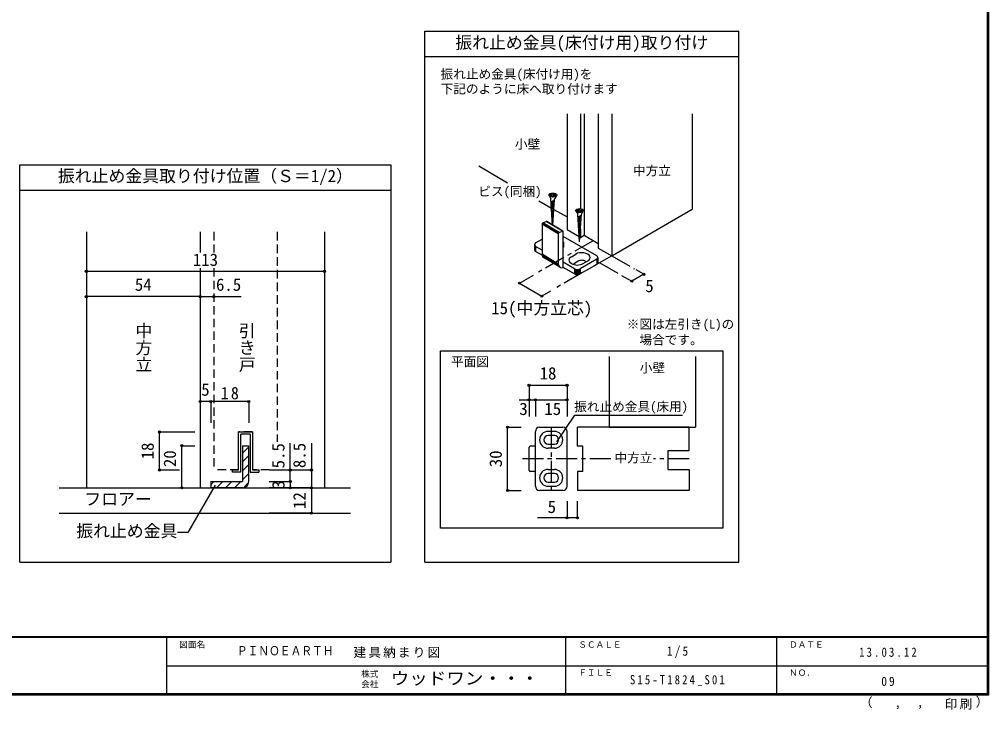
# Model space of a CAD drawing. Units: millimetres at full size, sheet at 1:5, with parts at other scales. Extents: x -973 to 977, y -718 to 696.
# Drawn here: x -173 to 977, y -718 to 100 of the extents above; entities that cross this region are included whole.
import ezdxf
from ezdxf.enums import TextEntityAlignment as Align

# ---------------------------------------------------------------- set-up
doc = ezdxf.new("R2010")
doc.units = ezdxf.units.MM
doc.header["$LTSCALE"] = 5
doc.header["$PDMODE"] = 32
doc.header["$PDSIZE"] = 2.5
doc.linetypes.add('CHAIN1', pattern=[8, 5, -1, 1, -1])
doc.linetypes.add('DASHED2', pattern=[3, 2, -1])
for name, color, linetype in [('0-6_扉', 2, 'Continuous'), ('0-7_金物', 7, 'Continuous'), ('0-A_文字', 3, 'Continuous'), ('0-B_寸法', 7, 'Continuous'), ('1-3_仕上', 2, 'Continuous'), ('1-4_枠', 3, 'Continuous'), ('1-6_扉', 7, 'DASHED2'), ('1-7_金物', 7, 'Continuous'), ('1-A_文字', 7, 'Continuous'), ('1-B_寸法', 7, 'Continuous'), ('F-1_枠', 6, 'Continuous'), ('F-A_文字', 7, 'Continuous')]:
    doc.layers.add(name, color=color, linetype=linetype)
doc.styles.add('@ＭＳ ゴシック', font='')
doc.styles.add('HG明朝B', font='')
doc.styles.add('ＭＳ ゴシック', font='')
doc.styles.get('@ＭＳ ゴシック').set_extended_font_data('@MS Gothic')
doc.styles.get('HG明朝B').set_extended_font_data('HG明朝B')
doc.styles.get('ＭＳ ゴシック').set_extended_font_data('MS Gothic')

msp = doc.modelspace()

# ---------------------------------------------------------------- linework, layer by layer
at = {"layer": '0-6_扉'}
for p, q in [((476.628, -11.613), (476.628, -149.351)), ((492.538, -11.613), (492.538, -124.068)), ((496.957, -11.613), (496.957, -155.985)), ((513.751, -11.613), (513.751, -170.784)), ((529.661, -11.613), (529.661, -179.97)), ((625.12, -11.613), (625.12, -124.856)), ((529.661, -179.97), (625.12, -124.856)), ((491.125, -157.722), (476.628, -149.351)), ((492.538, -148.636), (492.538, -158.537)), ((492.538, -158.537), (491.85, -158.14)), ((496.957, -155.985), (492.538, -158.537)), ((513.751, -165.681), (496.957, -155.985)), ((513.751, -170.784), (529.661, -179.97))]:
    msp.add_line(p, q, dxfattribs=at)
at = {"layer": '0-6_扉', "color": 7}
for p, q in [((371.904, -73.58), (406.197, -93.379)), ((443.236, -114.763), (458.251, -123.432)), ((461.007, -125.023), (476.628, -134.042))]:
    msp.add_line(p, q, dxfattribs=at)
at = {"layer": '0-7_金物'}
for p, q in [((455.696, -109.249), (457.521, -112.409)), ((455.802, -107.477), (455.802, -108.511)), ((455.802, -107.477), (459.165, -107.477)), ((455.802, -108.511), (459.165, -108.511)), ((459.594, -143.711), (457.521, -112.409)), ((461.738, -113.983), (457.774, -116.228)), ((459.165, -105.961), (460.199, -105.961)), ((459.165, -107.477), (459.165, -105.961)), ((459.165, -110.027), (459.165, -108.511)), ((459.165, -110.027), (460.199, -110.027)), ((459.762, -143.811), (461.843, -112.409)), ((460.199, -107.477), (460.199, -105.961)), ((460.199, -107.477), (463.562, -107.477)), ((460.199, -108.511), (463.562, -108.511)), ((460.199, -110.027), (460.199, -108.511)), ((463.667, -109.249), (461.843, -112.409)), ((463.562, -108.511), (463.562, -107.477)), ((461.63, -115.611), (457.874, -117.738)), ((461.523, -117.24), (457.974, -119.249)), ((461.415, -118.868), (458.074, -120.759)), ((461.307, -120.496), (458.174, -122.27)), ((461.199, -122.124), (458.274, -123.78)), ((461.091, -123.752), (458.374, -125.29)), ((460.983, -125.38), (458.474, -126.801)), ((487.622, -125.848), (487.622, -126.882)), ((487.622, -125.848), (490.984, -125.848)), ((490.984, -124.332), (492.018, -124.332)), ((490.984, -125.848), (490.984, -124.332)), ((492.018, -125.848), (492.018, -124.332)), ((492.018, -125.848), (495.381, -125.848)), ((495.381, -126.882), (495.381, -125.848)), ((460.875, -127.008), (458.574, -128.311)), ((460.768, -128.637), (458.674, -129.822)), ((460.66, -130.265), (458.774, -131.332)), ((460.552, -131.893), (458.874, -132.842)), ((460.444, -133.521), (458.974, -134.353)), ((460.336, -135.149), (459.075, -135.863)), ((460.228, -136.777), (459.175, -137.374)), ((487.516, -127.62), (489.34, -130.78)), ((487.622, -126.882), (490.984, -126.882)), ((491.501, -163.399), (489.34, -130.78)), ((493.558, -132.355), (489.593, -134.599)), ((493.45, -133.983), (489.694, -136.109)), ((493.342, -135.611), (489.794, -137.62)), ((493.235, -137.239), (489.894, -139.13)), ((490.984, -128.398), (490.984, -126.882)), ((490.984, -128.398), (492.018, -128.398)), ((491.501, -163.399), (493.662, -130.78)), ((492.018, -126.882), (495.381, -126.882)), ((492.018, -128.398), (492.018, -126.882)), ((495.487, -127.62), (493.662, -130.78)), ((447.027, -142.537), (447.027, -178.261)), ((466.311, -154.028), (447.027, -142.537)), ((466.343, -153.734), (447.06, -142.243)), ((466.439, -153.433), (447.155, -141.942)), ((466.591, -153.145), (447.308, -141.654)), ((466.789, -152.89), (447.506, -141.399)), ((467.02, -152.685), (447.737, -141.194)), ((447.985, -141.053), (451.815, -139.446)), ((467.268, -152.544), (447.985, -141.053)), ((471.346, -150.87), (452.063, -139.379)), ((471.577, -150.881), (452.294, -139.39)), ((471.776, -150.97), (452.492, -139.479)), ((460.12, -138.405), (459.275, -138.884)), ((460.012, -140.033), (459.375, -140.395)), ((459.905, -141.662), (459.475, -141.905)), ((493.127, -138.867), (489.994, -140.641)), ((493.019, -140.495), (490.094, -142.151)), ((492.911, -142.123), (490.194, -143.662)), ((492.803, -143.751), (490.294, -145.172)), ((492.695, -145.38), (490.394, -146.682)), ((492.587, -147.008), (490.494, -148.193)), ((492.479, -148.636), (490.594, -149.703)), ((439.352, -164.749), (447.027, -160.318)), ((472.056, -193.836), (472.056, -151.617)), ((511.831, -180.058), (472.056, -157.094)), ((492.372, -150.264), (490.694, -151.214)), ((492.264, -151.892), (490.794, -152.724)), ((492.156, -153.52), (490.894, -154.234)), ((492.048, -155.148), (490.994, -155.745)), ((491.94, -156.776), (491.094, -157.255)), ((491.832, -158.405), (491.195, -158.766)), ((491.724, -160.033), (491.295, -160.276)), ((437.888, -166.79), (437.888, -172.914)), ((438.058, -167.537), (438.058, -173.661)), ((438.558, -168.233), (438.558, -174.357)), ((439.352, -168.831), (439.352, -174.955)), ((447.027, -173.262), (439.352, -168.831)), ((472.333, -163.728), (472.333, -169.852)), ((447.131, -179.446), (439.352, -174.955)), ((466.506, -191.35), (447.223, -179.86)), ((467.08, -192.676), (447.797, -181.185)), ((467.993, -193.638), (448.71, -182.148)), ((481.779, -181.078), (487.082, -178.017)), ((512.625, -183.542), (512.625, -189.666)), ((513.125, -182.846), (513.125, -188.97)), ((513.295, -182.099), (513.295, -188.223)), ((485.314, -195.367), (472.056, -187.713)), ((485.314, -201.491), (472.056, -193.836)), ((490.618, -186.182), (485.314, -189.243)), ((485.314, -195.367), (485.314, -201.491)), ((511.831, -184.14), (492.385, -195.367)), ((511.831, -190.264), (492.385, -201.491)), ((492.385, -195.367), (492.385, -201.491)), ((495.921, -189.243), (501.224, -186.182)), ((511.831, -184.14), (511.831, -190.264)), ((486.35, -195.826), (486.35, -201.95)), ((487.556, -196.114), (487.556, -202.238)), ((488.85, -196.213), (488.85, -202.336)), ((490.144, -196.114), (490.144, -202.238)), ((491.35, -195.826), (491.35, -201.95)), ((326.661, -502.839), (326.661, -292.72)), ((326.661, -292.72), (661.52, -292.72)), ((661.52, -292.72), (661.52, -502.839)), ((661.52, -502.839), (326.661, -502.839))]:
    msp.add_line(p, q, dxfattribs=at)
for points in [[(467.268, -152.544), (471.098, -150.937), (451.815, -139.446)], [(466.311, -154.028), (466.311, -189.751), (447.027, -178.261)]]:
    msp.add_lwpolyline(points, dxfattribs=at)
for centre in [(459.682, -107.994), (491.501, -126.365)]:
    msp.add_ellipse(centre, major_axis=(4.71, 0), ratio=0.5, dxfattribs=at)
for centre, major_axis, ratio, start_param, end_param in [((447.985, -142.136), (0.64, 1.074), 0.663414, 0.73181839, 2.30261472), ((451.815, -140.529), (0.64, 1.074), 0.663414, 6.22960554, 7.0150037), ((467.268, -153.626), (0.64, 1.074), 0.663414, 0.73181839, 2.30261472), ((471.098, -152.019), (0.64, 1.074), 0.663414, 5.44420737, 7.0150037), ((442.888, -166.79), (-5, 0), 0.57735, 5.49778714, 7.06858347), ((462.333, -163.728), (10, 0), 0.57735, 6.04714601, 6.5192246), ((462.333, -169.852), (10, 0), 0.57735, 6.04714601, 6.5192246), ((442.888, -172.914), (-5, 0), 0.57735, 6.28318531, 7.06858347), ((452.772, -175.85), (3.839, 6.443), 0.663414, 2.30261472, 3.08801288), ((488.85, -185.161), (10, 0), 0.57735, 2.35619449, 5.49778714), ((494.153, -182.099), (10, 0), 0.57735, 5.49778714, 8.6393798), ((508.295, -182.099), (-5, 0), 0.57735, 2.35619449, 3.92699082), ((472.056, -187.341), (3.839, 6.443), 0.663414, 2.30261472, 3.87341104), ((488.85, -191.285), (5, 0), 0.57735, 2.35619449, 2.78022553), ((488.85, -193.326), (-5, 0), 0.57735, 0.78539816, 2.35619449), ((494.153, -188.223), (5, 0), 0.57735, 0.26179939, 2.35619449), ((508.295, -188.223), (-5, 0), 0.57735, 2.35619449, 3.14159265), ((488.85, -199.45), (-5, 0), 0.57735, 0.78539816, 2.35619449)]:
    msp.add_ellipse(centre, major_axis=major_axis, ratio=ratio, start_param=start_param, end_param=end_param, dxfattribs=at)
at = {"layer": '0-A_文字'}
for p, q in [((307.797, 85.992), (680.509, 85.992)), ((307.797, -543.141), (307.797, 85.992)), ((680.509, -543.141), (680.509, 85.992)), ((307.797, 55.992), (680.509, 55.992)), ((-172.203, -543.141), (-172.203, -72.116)), ((-172.203, -72.116), (267.797, -72.116)), ((267.797, -72.116), (267.797, -543.141)), ((-172.203, -102.116), (267.797, -102.116)), ((-172.203, -543.141), (267.797, -543.141)), ((307.797, -543.141), (680.509, -543.141))]:
    msp.add_line(p, q, dxfattribs=at)
at = {"layer": '0-A_文字', "color": 4}
msp.add_lwpolyline([(464.518, -400.383), (485.742, -369.015), (613.73, -369.015)], dxfattribs=at)
at = {"layer": '0-B_寸法', "color": 4, "linetype": 'CHAIN1'}
for p, q in [((507.564, -162.109), (438.993, -201.699)), ((529.661, -179.97), (460.196, -220.075)), ((529.661, -179.97), (556.767, -195.62)), ((515.366, -188.223), (544.763, -205.195))]:
    msp.add_line(p, q, dxfattribs=at)
at = {"layer": '0-B_寸法', "color": 4}
for p, q in [((420.209, -212.544), (436.852, -202.934)), ((544.763, -205.195), (553.404, -210.184)), ((567.698, -201.931), (553.404, -210.184)), ((567.698, -201.931), (558.727, -196.751)), ((420.209, -212.544), (446.725, -227.853)), ((457.183, -221.815), (446.725, -227.853))]:
    msp.add_line(p, q, dxfattribs=at)
at = {"layer": '0-B_寸法'}
for p in [(567.698, -201.931), (420.209, -212.544), (553.404, -210.184), (446.725, -227.853)]:
    msp.add_point(p, dxfattribs=at)
at = {"layer": '1-3_仕上', "color": 7}
msp.add_line((550.674, -383.121), (621.611, -383.121), dxfattribs=at)
at = {"layer": '1-3_仕上'}
for p, q in [((-125.709, -455.059), (219.785, -455.059)), ((-125.709, -485.059), (219.785, -485.059))]:
    msp.add_line(p, q, dxfattribs=at)
at = {"layer": '1-4_枠'}
for p, q in [((-93.453, -151.808), (-93.453, -455.059)), ((41.547, -151.808), (41.547, -175.921)), ((189.047, -151.808), (189.047, -455.059)), ((41.547, -194.671), (41.547, -455.059)), ((621.611, -383.121), (489.111, -383.121)), ((489.111, -405.621), (489.111, -383.121)), ((621.611, -410.621), (621.611, -383.121)), ((495.361, -405.621), (489.111, -405.621)), ((495.361, -435.621), (495.361, -405.621)), ((596.611, -410.621), (621.611, -410.621)), ((596.611, -433.121), (596.611, -410.621)), ((489.111, -435.621), (489.111, -458.121)), ((495.361, -435.621), (489.111, -435.621)), ((596.611, -433.121), (621.611, -433.121)), ((621.611, -433.121), (621.611, -458.121)), ((621.611, -458.121), (489.111, -458.121))]:
    msp.add_line(p, q, dxfattribs=at)
at = {"layer": '1-4_枠', "color": 7}
for p, q in [((526.611, -299.171), (526.611, -383.121)), ((629.111, -299.171), (629.111, -383.121)), ((526.611, -383.121), (629.111, -383.121))]:
    msp.add_line(p, q, dxfattribs=at)
at = {"layer": '1-4_枠', "color": 4, "linetype": 'CHAIN1'}
for p, q in [((457.861, -383.121), (457.861, -458.121)), ((528.646, -420.621), (422.407, -420.621)), ((621.611, -420.621), (579.201, -420.621))]:
    msp.add_line(p, q, dxfattribs=at)
at = {"layer": '1-6_扉'}
for p, q in [((57.797, -151.808), (57.797, -175.921)), ((132.797, -151.808), (132.797, -400.491)), ((57.797, -194.671), (57.797, -433.809)), ((87.172, -433.809), (87.172, -388.809)), ((103.422, -388.809), (87.172, -388.809)), ((103.422, -388.809), (103.422, -433.809)), ((87.172, -433.809), (57.797, -433.809)), ((123.422, -433.809), (103.422, -433.809))]:
    msp.add_line(p, q, dxfattribs=at)
at = {"layer": '1-7_金物'}
for p, q in [((87.172, -433.809), (87.172, -388.809)), ((87.172, -388.809), (103.422, -388.809)), ((103.422, -388.809), (103.422, -433.809)), ((439.111, -453.121), (439.111, -388.121)), ((444.111, -383.121), (471.611, -383.121)), ((461.611, -388.121), (454.111, -388.121)), ((476.611, -453.121), (476.611, -388.121)), ((89.672, -436.309), (89.672, -391.309)), ((100.922, -391.309), (89.672, -391.309)), ((100.922, -391.309), (100.922, -436.309)), ((461.611, -393.121), (454.111, -393.121)), ((431.611, -434.371), (431.611, -406.871)), ((437.861, -405.621), (432.861, -405.621)), ((454.111, -403.121), (461.611, -403.121)), ((461.611, -408.121), (454.111, -408.121)), ((79.672, -433.809), (87.172, -433.809)), ((79.672, -436.309), (79.672, -433.809)), ((89.672, -436.309), (79.672, -436.309)), ((100.922, -436.309), (110.922, -436.309)), ((103.422, -433.809), (110.922, -433.809)), ((110.922, -433.809), (110.922, -436.309)), ((437.861, -435.621), (432.861, -435.621)), ((454.111, -433.121), (461.611, -433.121)), ((461.611, -438.121), (454.111, -438.121)), ((454.111, -448.121), (461.611, -448.121)), ((471.611, -458.121), (444.111, -458.121)), ((454.111, -453.121), (461.611, -453.121))]:
    msp.add_line(p, q, dxfattribs=at)
at = {"layer": '1-7_金物', "color": 3}
for p, q in [((91.547, -405.059), (99.047, -405.059)), ((91.547, -405.059), (91.547, -447.559)), ((99.047, -447.559), (99.047, -405.059)), ((54.047, -447.559), (54.047, -455.059)), ((54.047, -447.559), (91.547, -447.559)), ((91.547, -455.059), (54.047, -455.059))]:
    msp.add_line(p, q, dxfattribs=at)
at = {"layer": '1-7_金物', "color": 4}
for p, q in [((91.547, -413.765), (99.047, -406.265)), ((91.547, -424.371), (99.047, -416.871)), ((91.547, -434.978), (99.047, -427.478)), ((54.047, -451.265), (57.753, -447.559)), ((60.86, -455.059), (68.36, -447.559)), ((71.467, -455.059), (78.966, -447.559)), ((82.073, -455.059), (89.573, -447.559)), ((91.547, -445.585), (99.047, -438.085)), ((92.782, -454.957), (98.947, -448.791))]:
    msp.add_line(p, q, dxfattribs=at)
at = {"layer": '1-7_金物'}
for centre, radius, start, end in [((444.111, -388.121), 5, 90, 180), ((454.111, -398.121), 10, 90, 270), ((461.611, -398.121), 10, 270, 90), ((471.611, -388.121), 5, 0, 90), ((454.111, -398.121), 5, 90, 270), ((461.611, -398.121), 5, 270, 90), ((432.861, -406.871), 1.25, 90, 180), ((437.861, -406.871), 1.25, 0, 90), ((432.861, -434.371), 1.25, 180, 270), ((437.861, -434.371), 1.25, 270, 0), ((454.111, -443.121), 10, 90, 270), ((461.611, -443.121), 10, 270, 90), ((454.111, -443.121), 5, 90, 270), ((461.611, -443.121), 5, 270, 90), ((444.111, -453.121), 5, 180, 270), ((471.611, -453.121), 5, 270, 0)]:
    msp.add_arc(centre, radius, start, end, dxfattribs=at)
at = {"layer": '1-7_金物', "color": 3}
msp.add_arc((91.547, -447.559), 7.5, 270, 0, dxfattribs=at)
at = {"layer": '1-A_文字'}
for p, q in [((59.347, -451.847), (27.055, -507.778)), ((27.055, -507.778), (14.555, -507.778))]:
    msp.add_line(p, q, dxfattribs=at)
at = {"layer": '1-B_寸法', "color": 4}
for p, q in [((-93.453, -198.421), (189.047, -198.421)), ((41.547, -228.421), (-93.453, -228.421)), ((41.547, -228.421), (90.297, -228.421)), ((431.611, -333.513), (431.611, -350.621)), ((-93.453, -350.059), (-93.453, -375.059)), ((54.047, -352.784), (41.547, -352.784)), ((41.547, -352.784), (41.547, -377.784)), ((99.047, -352.784), (54.047, -352.784)), ((54.047, -352.784), (54.047, -377.784)), ((99.047, -352.784), (99.047, -377.784)), ((420.046, -350.621), (439.111, -350.621)), ((431.611, -350.621), (431.611, -370.621)), ((439.111, -350.621), (476.611, -350.621)), ((439.111, -350.621), (439.111, -370.621)), ((476.611, -350.621), (476.611, -370.621)), ((-6.649, -388.809), (35.297, -388.809)), ((-6.649, -433.809), (-6.649, -388.809)), ((148.422, -447.559), (148.422, -401.966)), ((173.422, -401.966), (173.422, -455.059)), ((19.767, -455.059), (19.767, -405.059)), ((19.767, -405.059), (35.297, -405.059)), ((-6.649, -433.809), (17.131, -433.809)), ((123.422, -433.809), (173.422, -433.809)), ((19.767, -455.059), (35.297, -455.059)), ((173.422, -455.059), (123.422, -455.059)), ((406.228, -458.121), (422.407, -458.121)), ((476.611, -470.621), (476.611, -490.637)), ((489.111, -490.637), (489.111, -470.621)), ((489.111, -490.637), (441.733, -490.637))]:
    msp.add_line(p, q, dxfattribs=at)
for points in [[(431.611, -333.513), (476.611, -333.513), (476.611, -350.621)], [(406.228, -458.121), (406.228, -383.121), (422.407, -383.121)], [(123.422, -447.559), (148.422, -447.559), (148.422, -455.059)], [(173.422, -455.059), (173.422, -485.059), (123.422, -485.059)]]:
    msp.add_lwpolyline(points, dxfattribs=at)
at = {"layer": '1-B_寸法'}
for p in [(-93.453, -198.421), (189.047, -198.421), (-93.453, -228.421), (41.547, -228.421), (57.797, -228.421), (431.611, -333.513), (476.611, -333.513), (41.547, -352.784), (54.047, -352.784), (99.047, -352.784), (431.611, -350.621), (439.111, -350.621), (476.611, -350.621), (-6.649, -388.809), (406.228, -383.121), (19.767, -405.059), (-6.649, -433.809), (148.422, -433.809), (173.422, -433.809), (148.422, -447.559), (19.767, -455.059), (148.422, -455.059), (173.422, -455.059), (406.228, -458.121), (173.422, -485.059), (476.611, -490.637), (489.111, -490.637)]:
    msp.add_point(p, dxfattribs=at)
at = {"layer": 'F-1_枠'}
for p, q in [((974.986, 695.833), (974.986, -700.833)), ((975.82, 695.833), (975.82, -700.833)), ((976.653, 695.833), (976.653, -700.833)), ((976.653, -631.667), (-973.347, -631.667)), ((976.653, -632.5), (-973.347, -632.5)), ((1.653, -632.5), (1.653, -699.167)), ((474.986, -632.5), (474.986, -699.167)), ((724.986, -632.5), (724.986, -699.167)), ((1.653, -665.833), (974.986, -665.834)), ((976.653, -699.167), (-973.347, -699.167)), ((976.653, -700), (-973.347, -700)), ((976.653, -700.833), (-973.347, -700.833))]:
    msp.add_line(p, q, dxfattribs=at)

# ---------------------------------------------------------------- texts
at = {"layer": '0-A_文字', "color": 7, "style": 'ＭＳ ゴシック'}
for s, height, p in [('振れ止め金具(床付け用)取り付け', 14.66, (344.153, 60.992)), ('振れ止め金具(床付け用)を', 11, (326.706, 26.533)), ('下記のように床へ取り付けます', 11, (326.706, 8.997)), ('小壁', 11, (414.815, -56.384)), ('振れ止め金具取り付け位置（Ｓ＝1/2）', 14.66, (-127.203, -97.116)), ('中方立', 11, (554.89, -87.832)), ('平面図', 11, (339.103, -314.197)), ('小壁', 11, (562.861, -321.629)), ('中方立', 11, (532.861, -428.121))]:
    msp.add_text(s, height=height, dxfattribs=at).set_placement(p, align=Align.BOTTOM_LEFT)
at = {"layer": '0-B_寸法', "style": 'ＭＳ ゴシック'}
for s, height, p in [('ビス(同梱)', 11, (371.429, -112.509)), ('5', 14.66, (569.469, -227.5)), ('15(中方立芯)', 14.66, (386.725, -253.713)), ('※図は左引き(L)の', 11, (547.459, -269.859)), ('\u3000場合です。', 11, (547.459, -288.44))]:
    msp.add_text(s, height=height, dxfattribs=at).set_placement(p, align=Align.BOTTOM_LEFT)
at = {"layer": '1-A_文字', "style": '@ＭＳ ゴシック'}
for s, p in [('中方立', (-37.203, -258.653)), ('引き戸', (85.297, -258.653))]:
    msp.add_text(s, height=14.66, rotation=270, dxfattribs=at).set_placement(p, align=Align.BOTTOM_LEFT)
at = {"layer": '1-A_文字', "style": 'ＭＳ ゴシック'}
for s, height, p in [('振れ止め金具(床用)', 11, (485.146, -367.516)), ('フロアー', 14.66, (-95.844, -480.059)), ('振れ止め金具', 14.66, (-105.445, -517.778))]:
    msp.add_text(s, height=height, dxfattribs=at).set_placement(p, align=Align.BOTTOM_LEFT)
at = {"layer": '1-B_寸法', "style": 'ＭＳ ゴシック'}
for s, p in [('113', (32.797, -196.421)), ('54', (-35.953, -225.921)), ('6.5', (60.297, -225.921)), ('18', (444.111, -331.013)), ('5', (42.797, -350.284)), ('3', (420.046, -373.121)), ('15', (449.736, -373.121)), ('5', (453.643, -489.248))]:
    msp.add_text(s, height=14.66, dxfattribs=at).set_placement(p, align=Align.BOTTOM_LEFT)
for s, p in [('18', (-9.149, -421.309)), ('20', (17.267, -430.459)), ('5.5', (145.922, -431.966)), ('8.5', (170.922, -431.607)), ('30', (403.728, -430.621)), ('3', (145.922, -456.309)), ('12', (170.922, -480.059))]:
    msp.add_text(s, height=14.66, rotation=90, dxfattribs=at).set_placement(p, align=Align.BOTTOM_LEFT)
at = {"layer": '1-B_寸法', "insert": (65.922, -350.284), "char_height": 14.66, "attachment_point": 7, "style": 'ＭＳ ゴシック'}
msp.add_mtext('\\T1.27;\\W0.95;18', dxfattribs=at)
at = {"layer": 'F-A_文字', "style": 'ＭＳ ゴシック'}
for s, height, p in [('図面名', 7.331, (16.653, -646.667)), ('ＳＣＡＬＥ', 7.331, (489.986, -646.667)), ('ＤＡＴＥ', 7.331, (739.986, -646.667)), ('株式', 7.331, (232.486, -681.5)), ('ＦＩＬＥ', 7.331, (489.986, -680)), ('ＮＯ．', 7.331, (739.986, -680.001)), ('会社', 7.331, (232.486, -693.5)), ('）', 11, (961.387, -717.355)), ('（', 11, (823.992, -718.052)), (',', 11, (891.686, -717.588)), (',', 11, (865.199, -718.052))]:
    msp.add_text(s, height=height, dxfattribs=at).set_placement(p, align=Align.BOTTOM_LEFT)
at = {"layer": 'F-A_文字'}
for s, height, style, width, p in [('ＰＩＮＯＥＡＲＴＨ', 11, 'HG明朝B', 0.85, (84.986, -656.798)), ('ウッドワン・・・', 14.66, 'ＭＳ ゴシック', 1.1, (267.486, -692.5))]:
    msp.add_text(s, height=height, dxfattribs=dict(at, style=style, width=width)).set_placement(p, align=Align.BOTTOM_LEFT)
at = {"layer": 'F-A_文字', "char_height": 11, "attachment_point": 7, "style": 'ＭＳ ゴシック'}
for s, insert in [('\\T1.17;建具納まり図', (223.389, -656.667)), ('\\T1.38;\\W0.9;1/5', (594.986, -656.667)), ('\\T1.39;\\W0.85;13.03.12', (823.111, -655.417)), ('\\T1.39;\\W0.85;S15-T1824_S01', (551.236, -690.001)), ('\\T1.36;\\W0.9;09', (849.361, -690.001)), ('\\T1.17;印刷', (924.678, -717.82))]:
    msp.add_mtext(s, dxfattribs=dict(at, insert=insert))

doc.saveas('drawing.dxf')
